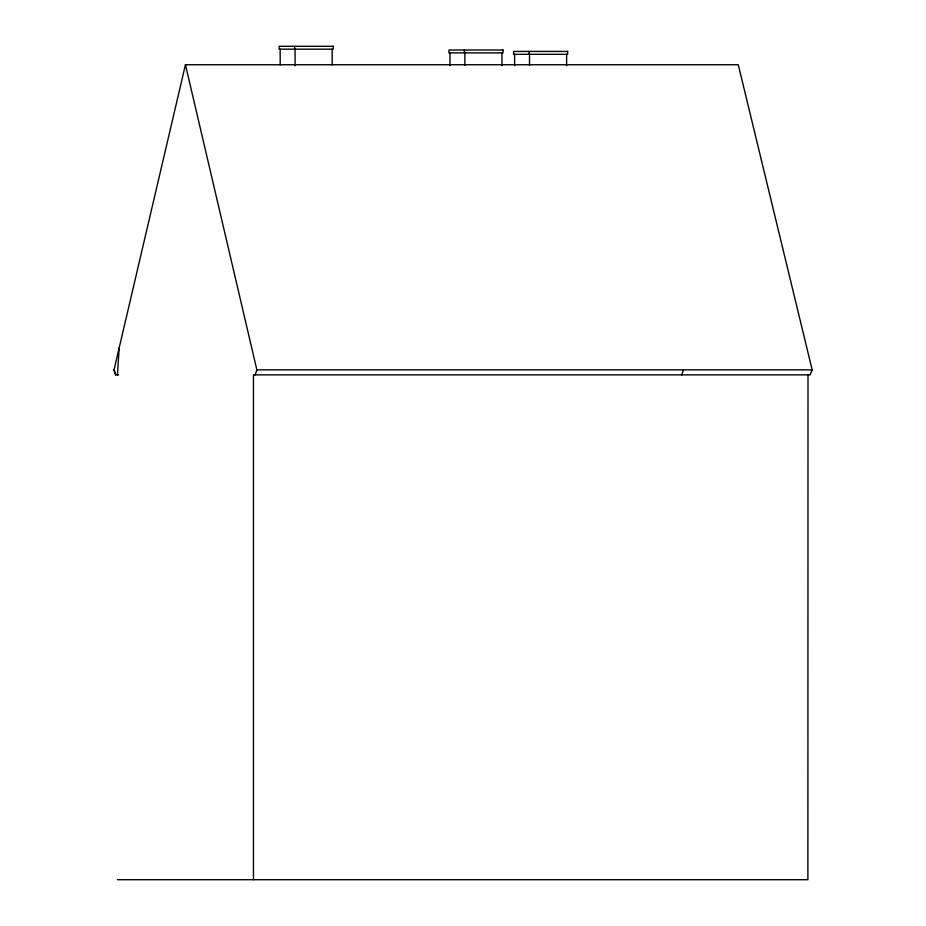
<?xml version="1.0" encoding="UTF-8"?>
<svg xmlns="http://www.w3.org/2000/svg" width="926" height="926" viewBox="0 0 926 926"><rect width="100%" height="100%" fill="white"/><g stroke="black" fill="none" stroke-linecap="round" stroke-linejoin="round"><path stroke-width="1.39" d="M808.004 374.868L807.889 879.7L117.428 879.7M117.428 374.868L119.188 347.806M115.727 374.868L114.025 369.868L185.443 64.739L738.277 64.739L812.171 369.868L810.088 374.868L253.458 374.868L253.458 879.7M255.159 374.868L256.861 369.868L185.443 64.739M681.744 374.868L683.446 369.868M114.025 369.868L115.634 374.868L118.597 374.868M256.861 369.868L812.171 369.868M566.619 54.31L566.619 65.711M529.51 54.31L529.51 65.387M529.07 51.428L529.07 54.31M514.625 54.31L514.625 65.746M501.973 52.886L501.973 65.723M464.864 52.886L464.864 65.364M464.412 50.016L464.412 52.886M449.978 52.886L449.978 65.769M332.179 49.182L332.179 64.866M295.07 49.182L295.07 65.804M294.618 46.3L294.618 49.182M280.184 49.182L280.184 64.913M333.221 46.3L279.143 46.3L279.143 49.182L333.221 49.182L333.221 46.3M503.015 50.016L448.936 50.016L448.936 52.886L503.015 52.886L503.015 50.016M567.661 51.428L513.583 51.428L513.583 54.31L567.661 54.31L567.661 51.428"/></g></svg>
